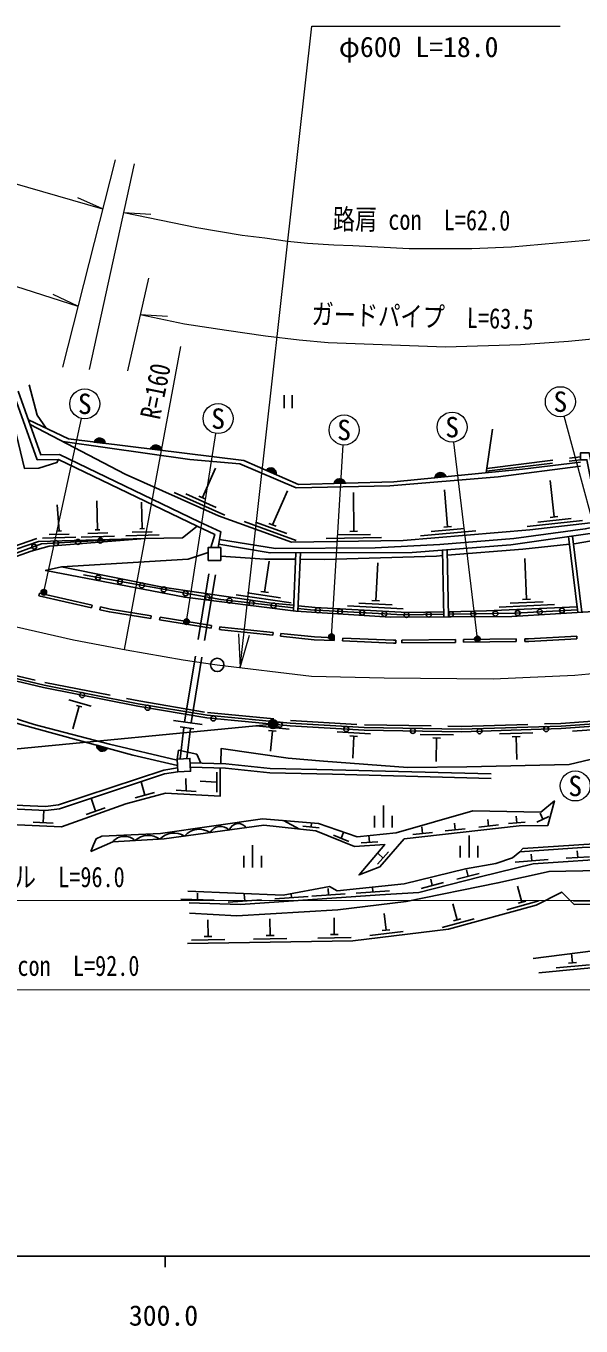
# Model space of a CAD drawing. Units: millimetres at full size, sheet at 1:1000; details may follow other scales. Extents: x 40000 to 680000, y 20000 to 380000.
# Drawn here: x 355466 to 405421, y 198715 to 315650 of the extents above; entities that cross this region are included whole.
import ezdxf
from ezdxf.enums import TextEntityAlignment as Align

# ---------------------------------------------------------------- set-up
doc = ezdxf.new("R2010")
doc.units = ezdxf.units.MM
doc.header["$LTSCALE"] = 1000
doc.linetypes.add('CHAIN', pattern=[18.5, 12, -1.5, 3.5, -1.5])
doc.linetypes.add('DASHED', pattern=[7.5, 6, -1.5])
for name, color, linetype, lineweight in [('M-BGD', 7, 'Continuous', 25), ('M-BMK', 2, 'CHAIN', 13), ('M-BMK-SRVR', 3, 'Continuous', 25), ('M-STR-HTXT', 7, 'Continuous', 13), ('M-STR-STRC', 7, 'Continuous', 25), ('M-TTL-BAND', 7, 'Continuous', 25)]:
    doc.layers.add(name, color=color, linetype=linetype, lineweight=lineweight)
doc.styles.add('ＭＳ ゴシック', font='')
doc.styles.get('ＭＳ ゴシック').set_extended_font_data('MS Gothic')

# ---------------------------------------------------------------- blocks, each defined once
blk = doc.blocks.new('open_arrow')
at = {"color": 0, "linetype": 'Continuous', "lineweight": -2}
blk.add_lwpolyline([(7.5, 1.25), (0, 0), (7.5, -1.25)], dxfattribs=at)

msp = doc.modelspace()

# ---------------------------------------------------------------- hatches: boundary and pattern name
at = {"layer": 'M-BGD'}
for points in [[(361615, 278229, -0.82183), (362599, 278108)], [(366686, 277607, -0.82183), (367669, 277487)], [(377080, 275694, -0.82183), (377987, 275294)], [(383196, 274502, -0.82183), (384186, 274531)], [(392277, 275021, -0.82183), (393263, 275117)], [(362789, 250689, -0.82183), (361833, 250952)]]:
    msp.add_hatch(color=256, dxfattribs=at).paths.add_polyline_path(points)
at = {"layer": 'M-STR-STRC'}
for points in [[(357281, 264846, -0.41421), (357203, 264501, -0.41421), (356858, 264580, -1)], [(370113, 262218, -0.41421), (370055, 261869, -0.41421), (369706, 261927, -1)], [(383154, 260873, -1), (382776, 260545, -1)], [(396250, 260707, -1), (395938, 260317, -1)], [(377364, 252639, -0.41421), (377486, 253191, -0.41421), (378039, 253069, -1)]]:
    msp.add_hatch(color=256, dxfattribs=at).paths.add_polyline_path(points)

# ---------------------------------------------------------------- linework, layer by layer
at = {"layer": 'M-BGD'}
for p, q in [((378711, 282458), (378711, 281284)), ((379411, 282458), (379411, 281284)), ((396880, 275471), (397452, 279383)), ((361615, 278229), (362599, 278108)), ((366686, 277607), (367669, 277487)), ((371339, 273225), (372523, 275872)), ((377080, 275694), (377987, 275294)), ((392277, 275021), (393263, 275117)), ((368812, 273698), (373376, 271656)), ((377646, 270793), (379000, 273853)), ((383196, 274502), (384186, 274531)), ((384968, 270197), (384945, 273692)), ((393414, 270612), (393130, 273929)), ((402999, 271492), (402635, 274767)), ((358449, 270229), (358285, 272587)), ((361910, 270322), (361840, 272927)), ((365926, 270431), (365870, 272805)), ((369847, 273564), (372586, 272339)), ((371019, 273368), (371658, 273082)), ((401541, 271028), (404523, 271359)), ((402651, 271453), (403347, 271530)), ((358239, 270223), (358659, 270235)), ((361700, 270317), (362120, 270328)), ((365033, 270110), (366833, 270152)), ((365716, 270426), (366136, 270436)), ((375091, 271077), (379794, 269380)), ((376134, 271020), (378956, 270001)), ((377317, 270912), (377976, 270674)), ((384618, 270192), (385318, 270203)), ((390975, 269800), (395957, 270228)), ((391946, 270185), (394935, 270441)), ((393066, 270582), (393763, 270642)), ((400581, 270619), (405550, 271171)), ((353602, 268565), (356439, 269541)), ((356965, 269589), (359964, 269670)), ((357557, 269905), (359356, 269953)), ((360427, 269682), (363426, 269763)), ((361019, 269998), (362818, 270047)), ((364440, 269796), (367440, 269866)), ((382477, 269559), (387477, 269635)), ((383473, 269875), (386472, 269920)), ((404295, 269725), (405148, 262897)), ((404641, 269775), (405498, 262918)), ((379533, 263032), (379763, 268263)), ((379933, 263015), (380163, 268264)), ((393082, 262509), (392963, 268503)), ((393482, 262511), (393362, 268534)), ((358676, 266996), (357181, 266663)), ((376940, 264731), (377344, 267497)), ((386947, 263953), (387135, 267367)), ((400518, 264091), (400357, 267753)), ((356687, 264628), (356632, 264384)), ((356632, 264384), (361355, 263319)), ((356687, 264628), (361410, 263563)), ((374380, 264497), (379328, 263776)), ((375413, 264650), (378381, 264217)), ((376594, 264781), (377287, 264680)), ((361410, 263563), (361355, 263319)), ((362170, 263392), (362115, 263148)), ((384418, 263491), (389411, 263217)), ((385433, 263736), (388429, 263571)), ((386598, 263972), (387297, 263934)), ((398046, 263382), (403042, 263602)), ((399032, 263726), (402029, 263858)), ((400168, 264076), (400867, 264107)), ((366740, 262601), (366701, 262354)), ((367528, 262474), (367488, 262227)), ((367488, 262227), (372131, 261480)), ((367528, 262474), (372171, 261727)), ((372171, 261727), (372131, 261480)), ((372922, 261606), (372882, 261359)), ((377712, 261092), (377685, 260843)), ((378405, 261019), (378378, 260770)), ((383200, 260623), (383189, 260374)), ((383972, 260590), (383961, 260340)), ((388741, 260395), (388744, 260145)), ((389292, 260402), (394112, 260458)), ((389292, 260402), (389295, 260152)), ((389295, 260152), (394115, 260208)), ((394112, 260458), (394115, 260208)), ((394839, 260467), (399592, 260522)), ((394839, 260467), (394842, 260217)), ((394842, 260217), (399595, 260272)), ((399592, 260522), (399595, 260272)), ((400373, 260531), (400376, 260281)), ((405038, 260762), (405052, 260513)), ((361335, 254461), (359316, 255041)), ((360243, 254462), (359693, 252437)), ((360478, 254395), (360007, 254530)), ((368739, 253190), (371325, 252830)), ((369339, 252602), (370587, 252428)), ((379166, 252413), (376179, 252697)), ((377993, 252223), (377296, 252290)), ((377644, 252256), (377468, 250408)), ((386479, 251979), (383484, 252156)), ((385313, 251747), (384614, 251789)), ((384963, 251768), (384875, 249778)), ((393933, 251880), (390933, 251930)), ((392778, 251599), (392078, 251610)), ((392428, 251605), (392393, 249477)), ((401076, 252069), (398078, 251975)), ((399936, 251733), (399236, 251711)), ((399586, 251722), (399651, 249662)), ((407650, 252440), (404658, 252222)), ((362789, 250689), (361833, 250952)), ((369877, 246852), (369842, 247972)), ((372650, 246740), (372650, 248540)), ((366166, 246455), (365830, 247675)), ((368978, 246904), (370775, 246801)), ((372650, 247640), (371143, 247737)), ((361733, 245028), (361339, 246184)), ((365299, 246216), (367034, 246694)), ((357023, 243997), (357073, 245098)), ((360884, 244728), (362581, 245328)), ((386831, 243550), (386831, 244595)), ((387631, 243550), (387631, 245543)), ((388431, 243550), (388431, 244595)), ((399635, 243972), (399595, 244571)), ((401441, 244044), (402528, 244552)), ((401984, 244298), (401730, 244842)), ((356124, 244038), (357922, 243957)), ((380098, 243414), (378638, 244172)), ((380376, 243686), (381868, 243530)), ((381122, 243608), (381159, 243965)), ((391163, 243014), (391095, 243610)), ((393194, 243244), (394983, 243446)), ((394088, 243345), (394021, 243941)), ((396210, 243585), (397999, 243787)), ((397105, 243686), (397037, 244282)), ((398887, 243921), (400384, 244023)), ((383137, 242858), (384526, 242293)), ((383831, 242575), (384057, 243131)), ((385624, 242174), (387121, 242269)), ((386372, 242222), (386334, 242821)), ((390269, 242913), (392057, 243115)), ((395339, 240846), (395339, 242839)), ((375066, 239968), (375066, 241013)), ((375866, 239968), (375866, 241960)), ((376666, 239968), (376666, 241013)), ((387109, 240244), (388098, 241372)), ((387604, 240808), (387153, 241204)), ((394539, 240846), (394539, 241891)), ((396139, 240846), (396139, 241891)), ((400190, 241668), (399916, 241374)), ((400980, 240552), (400929, 241150)), ((404081, 240785), (406176, 240929)), ((405128, 240857), (405087, 241455)), ((395249, 239161), (395100, 239743)), ((399485, 240426), (402475, 240678)), ((391021, 238080), (393056, 238600)), ((392038, 238340), (391890, 238921)), ((394232, 238901), (396266, 239422)), ((370895, 237057), (370914, 237657)), ((375155, 236956), (375113, 237554)), ((379354, 237250), (379329, 237606)), ((381199, 237379), (384192, 237589)), ((382696, 237484), (382654, 238083)), ((385185, 237659), (388178, 237868)), ((386681, 237763), (386651, 238201)), ((400104, 236845), (399706, 238291)), ((369395, 237107), (372394, 237008)), ((373659, 236851), (376652, 237061)), ((377857, 237145), (380850, 237355)), ((394278, 235241), (393880, 236688)), ((398737, 236157), (401630, 236953)), ((399766, 236752), (400441, 236938)), ((404744, 236939), (407744, 236987)), ((371857, 233746), (371834, 235246)), ((377445, 233834), (377421, 235334)), ((383214, 233925), (383191, 235425)), ((387876, 234320), (387694, 235809)), ((392911, 234554), (395804, 235350)), ((393940, 235149), (394615, 235334)), ((382864, 233919), (383564, 233930)), ((386424, 233840), (389402, 234204)), ((387529, 234277), (388224, 234362)), ((370362, 233422), (373362, 233469)), ((371507, 233740), (372207, 233751)), ((375950, 233510), (378950, 233557)), ((377095, 233828), (377795, 233839)), ((381719, 233601), (384719, 233648)), ((404652, 231373), (404573, 232214)), ((403187, 230933), (406173, 231215)), ((404303, 231340), (405000, 231405))]:
    msp.add_line(p, q, dxfattribs=at)
at = {"layer": 'M-BGD', "linetype": 'DASHED'}
for p, q in [((396900, 275603), (405364, 276641)), ((396937, 275860), (405364, 276892)), ((369736, 253059), (372123, 267584)), ((370329, 252969), (372731, 267584)), ((369666, 252556), (369338, 249723)), ((370260, 252473), (369946, 249755))]:
    msp.add_line(p, q, dxfattribs=at)
at = {"layer": 'M-BGD'}
for points in [[(277239, 291015), (288005, 287624), (303761, 282717), (317533, 278450), (337563, 272169), (343156, 270506), (353729, 267633), (355944, 268411), (357562, 268852), (366195, 269538)], [(353557, 283237), (355317, 275856), (356612, 275879), (358249, 276378), (358385, 276647)], [(357289, 279466), (356459, 280639), (355738, 283362)], [(372098, 268734), (372457, 269915), (370860, 270651), (358385, 276647), (356482, 276640), (354323, 282692)], [(372772, 268734), (373001, 270159), (371052, 271058), (358486, 277097), (356799, 277091), (354759, 282810)], [(355677, 280235), (359286, 278514), (375069, 276580), (379997, 274408), (388582, 274659), (400140, 275791), (405371, 276428)], [(355827, 279816), (364401, 275342), (372800, 271585), (379375, 269212), (389402, 269364), (400828, 270345), (407061, 271037), (405950, 276641), (405364, 276641), (405364, 277248), (406155, 277248), (407341, 271196), (412929, 272359)], [(319640, 278297), (338286, 272583), (353636, 268260), (356600, 269279), (366195, 269538), (369540, 269610), (370860, 270651)], [(319640, 278297), (325421, 276281), (336413, 272879), (353780, 267931), (356865, 269058), (364149, 269483)], [(358794, 278268), (370199, 276649), (374706, 276258), (379769, 274110), (388207, 274291), (397959, 275090), (405374, 276057)], [(372822, 269044), (377438, 268257), (390214, 268288), (399094, 268983), (407519, 270185), (414009, 271472), (414599, 271227)], [(413863, 272064), (405808, 270413), (399361, 269551), (392713, 269019), (386897, 268713), (377922, 268662), (372891, 269471)], [(420688, 265408), (413961, 271074), (413064, 270523), (404970, 269105), (404728, 269079)], [(404380, 269041), (400198, 268582), (393372, 268039)], [(358676, 266996), (370060, 267700), (371852, 268301)], [(379737, 267682), (376967, 267696), (373002, 267971)], [(392973, 268007), (392422, 267964), (382338, 267668), (380138, 267679)], [(319801, 266684), (330499, 263423), (340415, 260362), (350333, 257729), (357055, 256146), (365525, 254469), (371743, 253422), (379231, 252708), (385908, 252313), (394641, 252168), (403634, 252448), (409887, 252904), (411541, 251590), (412454, 250465), (413038, 249648)], [(320116, 266824), (330565, 263638), (340477, 260578), (350388, 257947), (357103, 256365), (365566, 254690), (371772, 253645), (379249, 252932), (385917, 252538), (394639, 252393), (403622, 252673), (409958, 253134), (411700, 251751), (412633, 250601), (413221, 249779)], [(357242, 266677), (369760, 264266), (379762, 263003), (388259, 262489), (399185, 262535), (407047, 263012), (414043, 263872), (423706, 265498)], [(358676, 266996), (367760, 265159), (377561, 263731), (379555, 263539)], [(369073, 249602), (362996, 251043), (356196, 252806), (349639, 254885), (341377, 257696), (338551, 258594), (328846, 262189), (319387, 265988), (318718, 263706), (318760, 263405)], [(318760, 263405), (319694, 265541), (331895, 260764), (344720, 256050), (354923, 252853), (365095, 250055), (369098, 249135)], [(360631, 266269), (372998, 264051), (379545, 263312)], [(362115, 263148), (362982, 262952), (366701, 262354)], [(362170, 263392), (363030, 263198), (366740, 262601)], [(379944, 263267), (381071, 263140), (389417, 262674), (393078, 262730)], [(379954, 263500), (381497, 263352), (389780, 262896), (393073, 262959)], [(393473, 262967), (396928, 263033), (405086, 263391)], [(393478, 262736), (399468, 262828), (405117, 263148)], [(285543, 259757), (291064, 261191), (305498, 261161), (307299, 261585), (311571, 261277), (318344, 260344), (319028, 259722), (319338, 259121), (319455, 258597), (323246, 254281), (331166, 249437), (337609, 247206), (341461, 246338), (347238, 245273), (350683, 243986), (358655, 243623), (364464, 245674), (368028, 246657), (372950, 246376), (372950, 248903)], [(372882, 261359), (373053, 261332), (377685, 260843)], [(372922, 261606), (373086, 261580), (377712, 261092)], [(378378, 260770), (381408, 260450), (383189, 260374)], [(378405, 261019), (381426, 260700), (383200, 260623)], [(320822, 260199), (321267, 257972), (323998, 255108), (331516, 250166), (335050, 248865), (343269, 246839), (347632, 246274), (350277, 245411), (357248, 245090), (358481, 245236), (367944, 248376), (369127, 248561)], [(321165, 260268), (321590, 258140), (324223, 255378), (331675, 250480), (335153, 249200), (343333, 247183), (347709, 246616), (350341, 245758), (357235, 245441), (358404, 245580), (367861, 248717), (369109, 248912)], [(383961, 260340), (388539, 260143), (388744, 260145)], [(383972, 260590), (388543, 260393), (388741, 260395)], [(400373, 260531), (400708, 260535), (405038, 260762)], [(400376, 260281), (400716, 260285), (405052, 260513)], [(369068, 249709), (369197, 250504), (370841, 250152), (371193, 249350)], [(413061, 249616), (414011, 248641), (415647, 247493), (413159, 247967), (409403, 250413), (404361, 249233), (395136, 249007), (389835, 248947), (382245, 249518), (379055, 249780), (373046, 250669), (373011, 249302)], [(370237, 249375), (373462, 249290), (377447, 248867), (383060, 248756), (397338, 248376)], [(370258, 248974), (373436, 248890), (377422, 248467), (383051, 248356), (397327, 247976)], [(400190, 241668), (406592, 242088), (411309, 242173), (413471, 241790), (418140, 241584), (421136, 241511), (427701, 240523)], [(399916, 241374), (399248, 240838), (397769, 240320), (395023, 239824), (389497, 238498), (383477, 237870), (382798, 238254), (378618, 237473), (370040, 237819)], [(432342, 238562), (428422, 239781), (419639, 241202), (413111, 241379), (410769, 241804), (405522, 241753), (399916, 241374)], [(370012, 233117), (384897, 233351), (393487, 234401), (401391, 236577), (403694, 237746), (404800, 236640), (416552, 236829), (420836, 236348), (427222, 236644), (429607, 237107), (431110, 237511), (432066, 238138), (433108, 239737)], [(370142, 236782), (374777, 236629), (387310, 237507), (390812, 237717), (396339, 239131), (401113, 240279), (409185, 240836), (417081, 240492), (427353, 239032), (429410, 239474)], [(370188, 235842), (374443, 235596), (383528, 236151), (389670, 236893), (397939, 238576), (402548, 239606), (414646, 239849), (418263, 239142), (423519, 238996), (425766, 238689), (427353, 239032)], [(401123, 231767), (411902, 233164), (416353, 234313), (419915, 234527), (416426, 233340), (412476, 231508), (404401, 230746), (401634, 230481)]]:
    msp.add_lwpolyline(points, dxfattribs=at)
for points in [[(371852, 267584), (373002, 267584), (373002, 268734), (371852, 268734)], [(369127, 248561), (370276, 248621), (370216, 249769), (369068, 249709)], [(361308, 241384), (363279, 242268), (367913, 242531), (376879, 243752), (381565, 243260), (385025, 241853), (387754, 242026), (385445, 239284), (387318, 240028), (389509, 242525), (399855, 243695), (402424, 243746), (403023, 245949), (401793, 244923), (395672, 245040), (388780, 243062), (385266, 242715), (381784, 243914), (376747, 244326), (367578, 243019), (362294, 242768), (361784, 242540), (361530, 241999)]]:
    msp.add_lwpolyline(points, close=True, dxfattribs=at)
at = {"layer": 'M-BGD', "linetype": 'DASHED'}
msp.add_lwpolyline([(340761, 260761), (350448, 258190), (357156, 256610), (365611, 254936), (371805, 253893), (379268, 253182), (385926, 252788), (394638, 252643), (403609, 252923), (410038, 253391), (411877, 251930), (412832, 250753), (413425, 249925), (415844, 248042)], dxfattribs=at)
at = {"layer": 'M-BGD'}
for centre in [(356204, 268817), (358159, 269134), (360156, 269250), (362152, 269366), (361959, 266031), (363928, 265678), (365896, 265325), (367865, 264971), (369833, 264618), (371802, 264265), (373778, 263963), (375765, 263738), (377753, 263514), (381731, 263103), (383728, 262992), (385724, 262880), (401714, 262955), (403711, 263068), (387721, 262769), (389719, 262679), (391718, 262709), (393718, 262740), (395718, 262771), (397718, 262801), (399717, 262842), (360519, 255460), (366409, 254320), (372331, 253365), (378304, 252796), (384291, 252409), (402284, 252406), (390288, 252240), (396287, 252219)]:
    msp.add_circle(centre, 225, dxfattribs=at)
for centre, radius, start, end in [((362095, 278071), 505, 4.18404, 161.84223), ((367165, 277450), 505, 4.18404, 161.84223), ((377494, 275404), 505, 347.39093, 145.04912), ((383694, 274418), 505, 12.8447, 170.50289), ((392779, 274972), 505, 16.7622, 174.42039), ((362337, 250915), 505, 175.78808, 333.44627), ((371059, 241706), 1698, 54.76148, 140.7424), ((372976, 242596), 1061, 43.44924, 152.05464), ((374576, 243027), 882, 35.22328, 160.2806), ((364329, 241397), 1364, 46.2153, 140.27946), ((366473, 241028), 1809, 54.91177, 131.58299), ((368792, 241301), 1759, 57.25472, 136.64426)]:
    msp.add_arc(centre, radius, start, end, dxfattribs=at)
at = {"layer": 'M-BMK'}
msp.add_lwpolyline([(256990, 291033), (276208, 284952), (309916, 274534), (325579, 269644), (339864, 265360), (349811, 262705), (359748, 260440), (364480, 259531), (369604, 258637), (372683, 258181), (381177, 257178), (387696, 257017), (397501, 256924), (404861, 257267), (411981, 257937), (422753, 259496), (429086, 260888), (440336, 263825), (450130, 267139), (464442, 273332), (472564, 277641), (477098, 280528), (484509, 285302)], dxfattribs=at)
at = {"layer": 'M-BMK-SRVR'}
msp.add_circle((372683, 258181), 600, dxfattribs=at)
at = {"layer": 'M-STR-HTXT'}
for p, q in [((329100, 308762), (362361, 299199)), ((363483, 303619), (358749, 284961)), ((365216, 303246), (361166, 284741)), ((326716, 301042), (360141, 290446)), ((362361, 299199), (360119, 300199)), ((364258, 298870), (366709, 298716)), ((366489, 292959), (364591, 284620)), ((360141, 290446), (357927, 291506)), ((365748, 289704), (368198, 289541)), ((364343, 259558), (369406, 286836)), ((357070, 264713), (360471, 280342)), ((409184, 261001), (403912, 280554)), ((369909, 262072), (372550, 279001)), ((382965, 260709), (384014, 277963)), ((396094, 260512), (393978, 278228)), ((310761, 236962), (412105, 237024)), ((308280, 228931), (415682, 229000))]:
    msp.add_line(p, q, dxfattribs=at)
for points in [[(374751, 257937), (381184, 315650), (403541, 315650)], [(364258, 298870), (370829, 297521), (374928, 296828), (376957, 296598), (379006, 296294), (380809, 296126), (383180, 295971), (384880, 295916), (389948, 295625), (395589, 295631), (399176, 295796), (405915, 296392), (408686, 296727), (409907, 296914), (413603, 297549)], [(365748, 289704), (369742, 288869), (373515, 288285), (377009, 287782), (380063, 287413), (382662, 287188), (393236, 286789), (399985, 286987), (404308, 287305), (408887, 287753), (410747, 288049), (413080, 288329), (416123, 288891), (419337, 289544)]]:
    msp.add_lwpolyline(points, dxfattribs=at)
for centre in [(360758, 281662), (403561, 281857), (372759, 280335), (384096, 279310), (393818, 279568), (404896, 247291)]:
    msp.add_circle(centre, 1350, dxfattribs=at)
at = {"layer": 'M-STR-STRC'}
msp.add_line((377701, 252854), (277343, 243119), dxfattribs=at)
for centre, radius in [((357070, 264713), 250), ((369909, 262072), 250), ((382965, 260709), 250), ((396094, 260512), 250), ((377701, 252854), 400)]:
    msp.add_circle(centre, radius, dxfattribs=at)
at = {"layer": 'M-TTL-BAND'}
for p, q in [((40000, 205000), (579000, 205000)), ((368000, 205000), (368000, 204000))]:
    msp.add_line(p, q, dxfattribs=at)

# ---------------------------------------------------------------- block references
at = {"layer": 'M-STR-HTXT', "xscale": 400, "yscale": 400, "rotation": 83.6}
msp.add_blockref('open_arrow', (374751, 257937), dxfattribs=at)

# ---------------------------------------------------------------- texts
at = {"layer": 'M-STR-HTXT', "style": 'ＭＳ ゴシック'}
msp.add_text('φ600 L=18.0', height=1833, dxfattribs=at).set_placement((383624, 312304), align=Align.BOTTOM_LEFT)
at = {"layer": 'M-STR-HTXT', "style": 'ＭＳ ゴシック', "width": 0.8}
for s, rotation, p in [('路肩 con\u3000L=62.0', 359.55, (391057, 296753)), ('ガードパイプ\u3000L=63.5', 358.614, (391116, 288050)), ('R=160', 78.448, (368549, 282509))]:
    msp.add_text(s, height=1833, rotation=rotation, dxfattribs=at).set_placement(p, align=Align.BOTTOM_CENTER)
at = {"layer": 'M-STR-HTXT', "style": 'ＭＳ ゴシック'}
for p in [(360758, 281662), (403561, 281857), (372759, 280335), (384096, 279310), (393818, 279568), (404896, 247291)]:
    msp.add_text('S', height=1833, dxfattribs=at).set_placement(p, align=Align.MIDDLE_CENTER)
at = {"layer": 'M-STR-HTXT', "style": 'ＭＳ ゴシック', "width": 0.8}
for s, p in [('ガードレール\u3000L=96.0', (354358, 237638)), ('路肩 con\u3000L=92.0', (357688, 229657))]:
    msp.add_text(s, height=1833, dxfattribs=at).set_placement(p, align=Align.BOTTOM_CENTER)
at = {"layer": 'M-TTL-BAND', "style": 'ＭＳ ゴシック'}
msp.add_text('300.0', height=1833, dxfattribs=at).set_placement((367844, 198195), align=Align.BOTTOM_CENTER)

doc.saveas('drawing.dxf')
